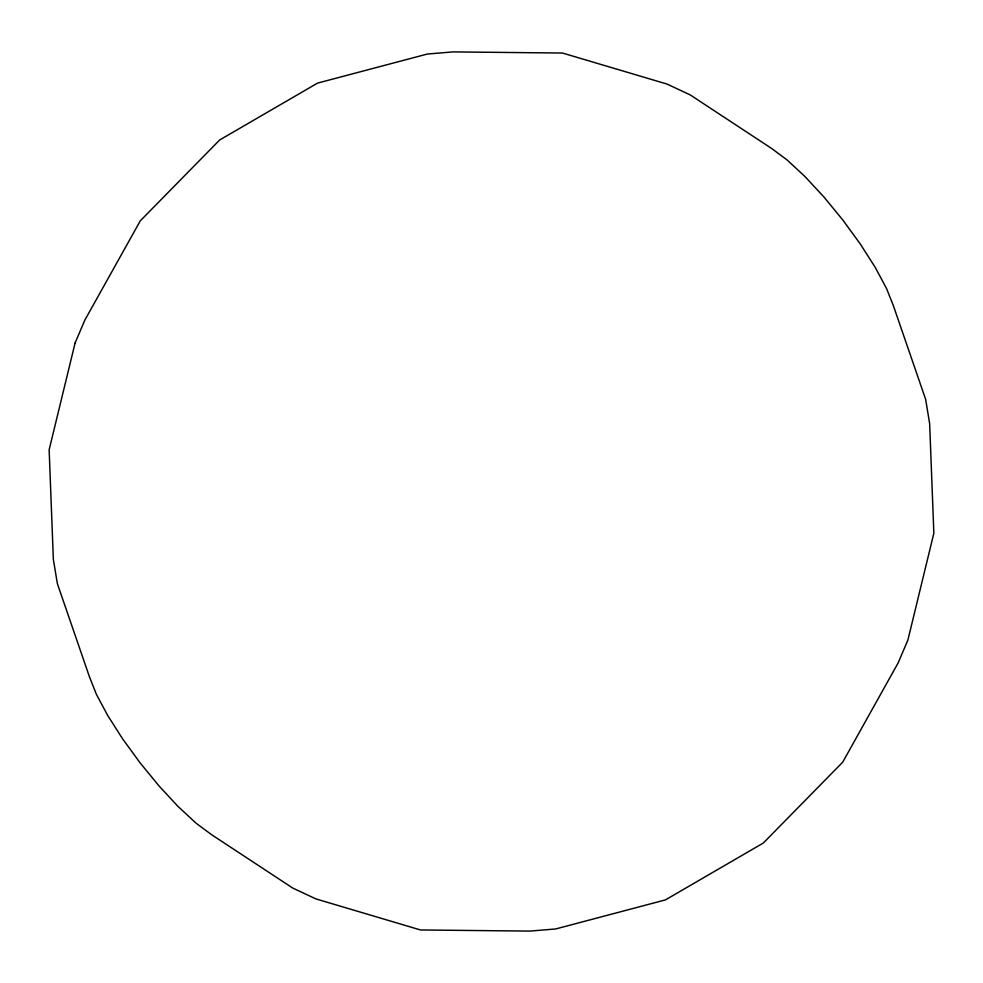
<?xml version="1.0" encoding="UTF-8"?>
<svg xmlns="http://www.w3.org/2000/svg" width="983" height="983" viewBox="0 0 983 983"><rect width="100%" height="100%" fill="white"/><g stroke="black" fill="none" stroke-linecap="round" stroke-linejoin="round"><path stroke-width="1.47" d="M75.089 343.006L49.15 449.772L53.352 559.388L57.37 583.669L89.49 676.943L96.42 694.391L107.737 715.538L122.654 738.921L140.164 762.955L159.074 786.007L178.095 806.515L195.924 823.054L211.357 834.53L292.787 888.091L315.924 898.917L420.478 929.955L529.874 931.098L555.665 928.96L665.43 899.9L763.336 843.021L842.714 762.169L898.155 662.886L907.911 639.994L933.85 533.228L929.648 423.612L925.63 399.331L893.51 306.057L886.58 288.609L875.263 267.462L860.346 244.079L842.836 220.045L823.926 196.993L804.905 176.485L787.076 159.946L771.643 148.47L690.213 94.909L667.076 84.083L562.522 53.045L453.126 51.902L427.335 54.04L317.57 83.1L219.664 139.979L140.286 220.831L84.845 320.114L75.089 343.006"/></g></svg>
